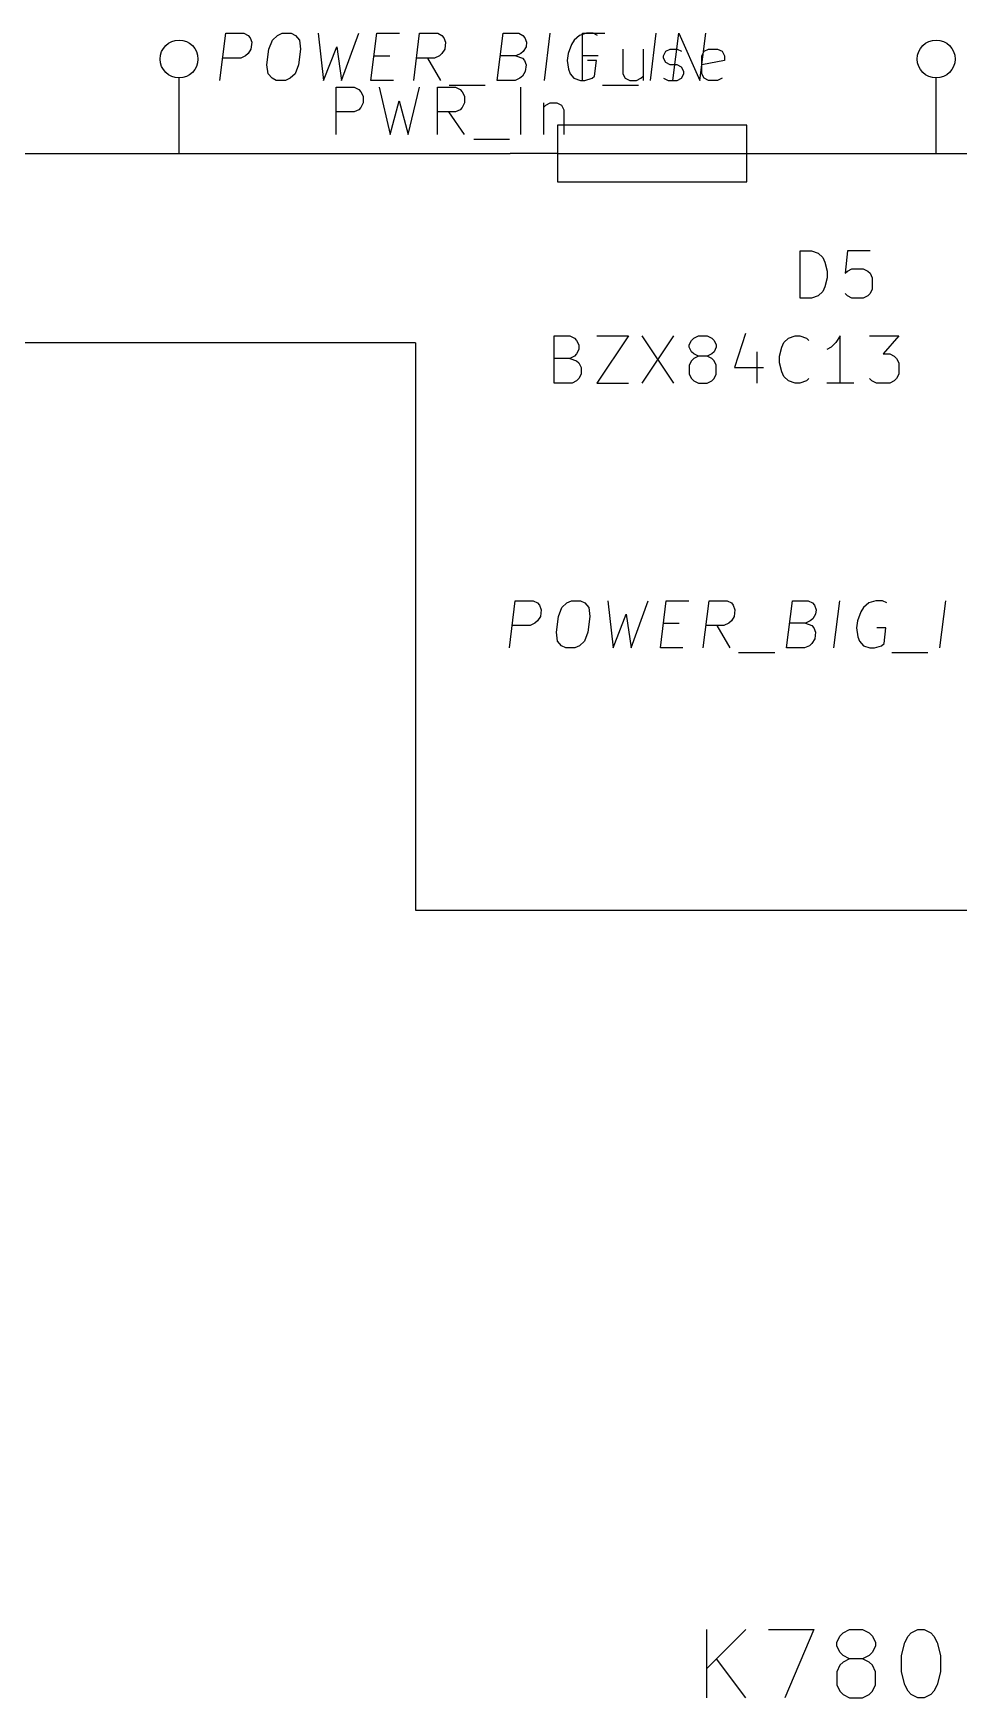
# Model space of a CAD drawing. Extents: x 0.3 to 16.3, y -11.7 to -0.2.
# Drawn here: x 2.896 to 3.874, y -2.883 to -1.123 of the extents above; entities that cross this region are included whole.
import ezdxf

# ---------------------------------------------------------------- set-up
doc = ezdxf.new("R2010")
doc.units = 0
doc.header["$MEASUREMENT"] = 0
for name, color, linetype in [('CYAN2', 4, 'CONTINUOUS'), ('GRAY1', 251, 'CONTINUOUS'), ('GREEN3', 91, 'CONTINUOUS'), ('MAGENTA2', 6, 'CONTINUOUS'), ('RED2', 1, 'CONTINUOUS')]:
    doc.layers.add(name, color=color, linetype=linetype)

msp = doc.modelspace()

# ---------------------------------------------------------------- linework, layer by layer
at = {"layer": 'CYAN2', "linetype": 'CONTINUOUS'}
for p, q in [((3.4762, -1.1728), (3.4762, -1.1228)), ((3.4762, -1.1228), (3.5, -1.1228)), ((3.4762, -1.1728), (3.4762, -1.1228)), ((3.4762, -1.1228), (3.5, -1.1228)), ((3.519, -1.1395), (3.519, -1.1657)), ((3.519, -1.1395), (3.519, -1.1657)), ((3.5405, -1.1395), (3.5405, -1.1728)), ((3.5405, -1.1395), (3.5405, -1.1728)), ((3.5619, -1.1466), (3.5643, -1.1418)), ((3.5619, -1.1466), (3.5643, -1.1418)), ((3.5643, -1.1418), (3.569, -1.1395)), ((3.5643, -1.1418), (3.569, -1.1395)), ((3.569, -1.1395), (3.5762, -1.1395)), ((3.569, -1.1395), (3.5762, -1.1395)), ((3.5762, -1.1395), (3.5809, -1.1418)), ((3.5762, -1.1395), (3.5809, -1.1418)), ((3.6024, -1.1466), (3.6048, -1.1418)), ((3.6024, -1.1466), (3.6048, -1.1418)), ((3.6048, -1.1418), (3.6095, -1.1395)), ((3.6048, -1.1418), (3.6095, -1.1395)), ((3.6095, -1.1395), (3.619, -1.1395)), ((3.6095, -1.1395), (3.619, -1.1395)), ((3.619, -1.1395), (3.6238, -1.1418)), ((3.619, -1.1395), (3.6238, -1.1418)), ((3.6238, -1.1418), (3.6262, -1.1466)), ((3.6238, -1.1418), (3.6262, -1.1466)), ((3.4929, -1.1466), (3.4762, -1.1466)), ((3.4929, -1.1466), (3.4762, -1.1466)), ((3.5619, -1.149), (3.5619, -1.1466)), ((3.5619, -1.149), (3.5619, -1.1466)), ((3.5643, -1.1538), (3.5619, -1.149)), ((3.5643, -1.1538), (3.5619, -1.149)), ((3.569, -1.1561), (3.5643, -1.1538)), ((3.569, -1.1561), (3.5643, -1.1538)), ((3.5762, -1.1561), (3.569, -1.1561)), ((3.5762, -1.1561), (3.569, -1.1561)), ((3.5809, -1.1585), (3.5762, -1.1561)), ((3.5809, -1.1585), (3.5762, -1.1561)), ((3.5833, -1.1633), (3.5809, -1.1585)), ((3.5833, -1.1633), (3.5809, -1.1585)), ((3.6024, -1.1657), (3.6024, -1.1466)), ((3.6024, -1.1657), (3.6024, -1.1466)), ((3.6262, -1.1514), (3.6024, -1.1561)), ((3.6262, -1.1514), (3.6024, -1.1561)), ((3.6262, -1.1466), (3.6262, -1.1514)), ((3.6262, -1.1466), (3.6262, -1.1514)), ((3.519, -1.1657), (3.5214, -1.1704)), ((3.519, -1.1657), (3.5214, -1.1704)), ((3.5214, -1.1704), (3.5262, -1.1728)), ((3.5214, -1.1704), (3.5262, -1.1728)), ((3.5262, -1.1728), (3.5333, -1.1728)), ((3.5262, -1.1728), (3.5333, -1.1728)), ((3.5333, -1.1728), (3.5381, -1.1704)), ((3.5333, -1.1728), (3.5381, -1.1704)), ((3.5381, -1.1704), (3.5405, -1.168)), ((3.5381, -1.1704), (3.5405, -1.168)), ((3.5619, -1.1704), (3.5667, -1.1728)), ((3.5619, -1.1704), (3.5667, -1.1728)), ((3.5667, -1.1728), (3.5762, -1.1728)), ((3.5667, -1.1728), (3.5762, -1.1728)), ((3.5762, -1.1728), (3.5809, -1.1704)), ((3.5762, -1.1728), (3.5809, -1.1704)), ((3.5809, -1.1704), (3.5833, -1.1657)), ((3.5809, -1.1704), (3.5833, -1.1657)), ((3.5833, -1.1657), (3.5833, -1.1633)), ((3.5833, -1.1657), (3.5833, -1.1633)), ((3.6048, -1.1704), (3.6024, -1.1657)), ((3.6048, -1.1704), (3.6024, -1.1657)), ((3.6095, -1.1728), (3.6048, -1.1704)), ((3.6095, -1.1728), (3.6048, -1.1704)), ((3.619, -1.1728), (3.6095, -1.1728)), ((3.619, -1.1728), (3.6095, -1.1728)), ((3.6238, -1.1704), (3.619, -1.1728)), ((3.6238, -1.1704), (3.619, -1.1728)), ((3.7063, -1.4028), (3.7063, -1.3528)), ((3.7063, -1.3528), (3.7182, -1.3528)), ((3.7063, -1.4028), (3.7063, -1.3528)), ((3.7063, -1.3528), (3.7182, -1.3528)), ((3.7182, -1.3528), (3.7253, -1.3552)), ((3.7182, -1.3528), (3.7253, -1.3552)), ((3.7253, -1.3552), (3.7301, -1.3599)), ((3.7253, -1.3552), (3.7301, -1.3599)), ((3.7563, -1.3528), (3.7539, -1.3766)), ((3.7563, -1.3528), (3.7539, -1.3766)), ((3.7801, -1.3528), (3.7563, -1.3528)), ((3.7801, -1.3528), (3.7563, -1.3528)), ((3.7301, -1.3599), (3.7325, -1.3647)), ((3.7301, -1.3599), (3.7325, -1.3647)), ((3.7325, -1.3647), (3.7349, -1.3742)), ((3.7325, -1.3647), (3.7349, -1.3742)), ((3.7563, -1.3742), (3.761, -1.3718)), ((3.7563, -1.3742), (3.761, -1.3718)), ((3.761, -1.3718), (3.7729, -1.3718)), ((3.761, -1.3718), (3.7729, -1.3718)), ((3.7729, -1.3718), (3.7777, -1.3742)), ((3.7729, -1.3718), (3.7777, -1.3742)), ((3.7349, -1.3814), (3.7325, -1.3909)), ((3.7349, -1.3814), (3.7325, -1.3909)), ((3.7349, -1.3742), (3.7349, -1.3814)), ((3.7349, -1.3742), (3.7349, -1.3814)), ((3.7539, -1.3766), (3.7563, -1.3742)), ((3.7539, -1.3766), (3.7563, -1.3742)), ((3.7777, -1.3742), (3.7801, -1.3766)), ((3.7777, -1.3742), (3.7801, -1.3766)), ((3.7801, -1.3766), (3.7825, -1.3814)), ((3.7801, -1.3766), (3.7825, -1.3814)), ((3.7825, -1.3814), (3.7825, -1.3933)), ((3.7825, -1.3814), (3.7825, -1.3933)), ((3.7182, -1.4028), (3.7063, -1.4028)), ((3.7182, -1.4028), (3.7063, -1.4028)), ((3.7253, -1.4004), (3.7182, -1.4028)), ((3.7253, -1.4004), (3.7182, -1.4028)), ((3.7301, -1.3957), (3.7253, -1.4004)), ((3.7301, -1.3957), (3.7253, -1.4004)), ((3.7325, -1.3909), (3.7301, -1.3957)), ((3.7325, -1.3909), (3.7301, -1.3957)), ((3.7563, -1.4004), (3.7539, -1.398)), ((3.7563, -1.4004), (3.7539, -1.398)), ((3.761, -1.4028), (3.7563, -1.4004)), ((3.761, -1.4028), (3.7563, -1.4004)), ((3.7729, -1.4028), (3.761, -1.4028)), ((3.7729, -1.4028), (3.761, -1.4028)), ((3.7777, -1.4004), (3.7729, -1.4028)), ((3.7777, -1.4004), (3.7729, -1.4028)), ((3.7801, -1.398), (3.7777, -1.4004)), ((3.7801, -1.398), (3.7777, -1.4004)), ((3.7825, -1.3933), (3.7801, -1.398)), ((3.7825, -1.3933), (3.7801, -1.398)), ((3.4463, -1.4928), (3.4463, -1.4428)), ((3.4463, -1.4428), (3.4629, -1.4428)), ((3.4463, -1.4928), (3.4463, -1.4428)), ((3.4463, -1.4428), (3.4629, -1.4428)), ((3.4629, -1.4428), (3.4677, -1.4452)), ((3.4629, -1.4428), (3.4677, -1.4452)), ((3.4915, -1.4428), (3.5249, -1.4428)), ((3.5249, -1.4428), (3.4915, -1.4928)), ((3.4915, -1.4428), (3.5249, -1.4428)), ((3.5249, -1.4428), (3.4915, -1.4928)), ((3.5391, -1.4428), (3.5725, -1.4928)), ((3.5725, -1.4428), (3.5391, -1.4928)), ((3.5391, -1.4428), (3.5725, -1.4928)), ((3.5725, -1.4428), (3.5391, -1.4928)), ((3.5939, -1.4452), (3.5987, -1.4428)), ((3.5939, -1.4452), (3.5987, -1.4428)), ((3.5987, -1.4428), (3.6082, -1.4428)), ((3.5987, -1.4428), (3.6082, -1.4428)), ((3.6082, -1.4428), (3.6129, -1.4452)), ((3.6082, -1.4428), (3.6129, -1.4452)), ((3.6487, -1.4404), (3.6368, -1.4761)), ((3.6487, -1.4404), (3.6368, -1.4761)), ((3.6939, -1.4452), (3.701, -1.4428)), ((3.6939, -1.4452), (3.701, -1.4428)), ((3.701, -1.4428), (3.7058, -1.4428)), ((3.701, -1.4428), (3.7058, -1.4428)), ((3.7058, -1.4428), (3.7129, -1.4452)), ((3.7058, -1.4428), (3.7129, -1.4452)), ((3.7487, -1.4428), (3.7439, -1.4499)), ((3.7487, -1.4428), (3.7439, -1.4499)), ((3.7487, -1.4928), (3.7487, -1.4428)), ((3.7487, -1.4928), (3.7487, -1.4428)), ((3.7796, -1.4428), (3.8106, -1.4428)), ((3.7796, -1.4428), (3.8106, -1.4428)), ((3.8106, -1.4428), (3.7939, -1.4618)), ((3.8106, -1.4428), (3.7939, -1.4618)), ((3.4677, -1.4452), (3.4701, -1.4476)), ((3.4677, -1.4452), (3.4701, -1.4476)), ((3.4701, -1.4476), (3.4725, -1.4523)), ((3.4701, -1.4476), (3.4725, -1.4523)), ((3.4725, -1.4571), (3.4701, -1.4618)), ((3.4725, -1.4571), (3.4701, -1.4618)), ((3.4725, -1.4523), (3.4725, -1.4571)), ((3.4725, -1.4523), (3.4725, -1.4571)), ((3.5891, -1.4523), (3.5915, -1.4476)), ((3.5891, -1.4523), (3.5915, -1.4476)), ((3.5891, -1.4547), (3.5891, -1.4523)), ((3.5891, -1.4547), (3.5891, -1.4523)), ((3.5915, -1.4595), (3.5891, -1.4547)), ((3.5915, -1.4595), (3.5891, -1.4547)), ((3.5915, -1.4476), (3.5939, -1.4452)), ((3.5915, -1.4476), (3.5939, -1.4452)), ((3.5939, -1.4618), (3.5915, -1.4595)), ((3.5939, -1.4618), (3.5915, -1.4595)), ((3.6129, -1.4452), (3.6153, -1.4476)), ((3.6129, -1.4452), (3.6153, -1.4476)), ((3.6153, -1.4595), (3.6129, -1.4618)), ((3.6153, -1.4595), (3.6129, -1.4618)), ((3.6153, -1.4476), (3.6177, -1.4523)), ((3.6153, -1.4476), (3.6177, -1.4523)), ((3.6177, -1.4547), (3.6153, -1.4595)), ((3.6177, -1.4547), (3.6153, -1.4595)), ((3.6177, -1.4523), (3.6177, -1.4547)), ((3.6177, -1.4523), (3.6177, -1.4547)), ((3.6606, -1.4595), (3.6606, -1.4928)), ((3.6606, -1.4595), (3.6606, -1.4928)), ((3.6844, -1.4642), (3.6868, -1.4547)), ((3.6844, -1.4642), (3.6868, -1.4547)), ((3.6868, -1.4547), (3.6891, -1.4499)), ((3.6868, -1.4547), (3.6891, -1.4499)), ((3.6891, -1.4499), (3.6939, -1.4452)), ((3.6891, -1.4499), (3.6939, -1.4452)), ((3.7129, -1.4452), (3.7153, -1.4476)), ((3.7129, -1.4452), (3.7153, -1.4476)), ((3.7391, -1.4547), (3.7344, -1.4571)), ((3.7391, -1.4547), (3.7344, -1.4571)), ((3.7439, -1.4499), (3.7391, -1.4547)), ((3.7439, -1.4499), (3.7391, -1.4547)), ((3.4629, -1.4666), (3.4463, -1.4666)), ((3.4629, -1.4666), (3.4463, -1.4666)), ((3.4677, -1.4642), (3.4629, -1.4666)), ((3.4677, -1.4642), (3.4629, -1.4666)), ((3.4629, -1.4666), (3.4701, -1.469)), ((3.4629, -1.4666), (3.4701, -1.469)), ((3.4701, -1.4618), (3.4677, -1.4642)), ((3.4701, -1.4618), (3.4677, -1.4642)), ((3.4701, -1.469), (3.4725, -1.4714)), ((3.4701, -1.469), (3.4725, -1.4714)), ((3.4725, -1.4714), (3.4749, -1.4761)), ((3.4725, -1.4714), (3.4749, -1.4761)), ((3.4749, -1.4761), (3.4749, -1.4833)), ((3.4749, -1.4761), (3.4749, -1.4833)), ((3.5915, -1.469), (3.5891, -1.4738)), ((3.5915, -1.469), (3.5891, -1.4738)), ((3.5891, -1.4738), (3.5891, -1.4833)), ((3.5891, -1.4738), (3.5891, -1.4833)), ((3.5939, -1.4666), (3.5915, -1.469)), ((3.5939, -1.4666), (3.5915, -1.469)), ((3.5987, -1.4642), (3.5939, -1.4618)), ((3.5987, -1.4642), (3.5939, -1.4618)), ((3.5987, -1.4642), (3.5939, -1.4666)), ((3.5987, -1.4642), (3.5939, -1.4666)), ((3.6082, -1.4642), (3.5987, -1.4642)), ((3.6082, -1.4642), (3.5987, -1.4642)), ((3.6129, -1.4618), (3.6082, -1.4642)), ((3.6129, -1.4618), (3.6082, -1.4642)), ((3.6129, -1.4666), (3.6082, -1.4642)), ((3.6129, -1.4666), (3.6082, -1.4642)), ((3.6153, -1.469), (3.6129, -1.4666)), ((3.6153, -1.469), (3.6129, -1.4666)), ((3.6177, -1.4738), (3.6153, -1.469)), ((3.6177, -1.4738), (3.6153, -1.469)), ((3.6177, -1.4833), (3.6177, -1.4738)), ((3.6177, -1.4833), (3.6177, -1.4738)), ((3.6368, -1.4761), (3.6677, -1.4761)), ((3.6368, -1.4761), (3.6677, -1.4761)), ((3.6844, -1.4714), (3.6844, -1.4642)), ((3.6844, -1.4714), (3.6844, -1.4642)), ((3.6868, -1.4809), (3.6844, -1.4714)), ((3.6868, -1.4809), (3.6844, -1.4714)), ((3.7939, -1.4618), (3.801, -1.4618)), ((3.7939, -1.4618), (3.801, -1.4618)), ((3.801, -1.4618), (3.8058, -1.4642)), ((3.801, -1.4618), (3.8058, -1.4642)), ((3.8058, -1.4642), (3.8082, -1.4666)), ((3.8058, -1.4642), (3.8082, -1.4666)), ((3.8082, -1.4666), (3.8106, -1.4714)), ((3.8082, -1.4666), (3.8106, -1.4714)), ((3.8106, -1.4714), (3.8106, -1.4833)), ((3.8106, -1.4714), (3.8106, -1.4833)), ((3.4653, -1.4928), (3.4463, -1.4928)), ((3.4653, -1.4928), (3.4463, -1.4928)), ((3.4701, -1.4904), (3.4653, -1.4928)), ((3.4701, -1.4904), (3.4653, -1.4928)), ((3.4725, -1.488), (3.4701, -1.4904)), ((3.4725, -1.488), (3.4701, -1.4904)), ((3.4749, -1.4833), (3.4725, -1.488)), ((3.4749, -1.4833), (3.4725, -1.488)), ((3.4915, -1.4928), (3.5249, -1.4928)), ((3.4915, -1.4928), (3.5249, -1.4928)), ((3.5891, -1.4833), (3.5915, -1.488)), ((3.5891, -1.4833), (3.5915, -1.488)), ((3.5915, -1.488), (3.5939, -1.4904)), ((3.5915, -1.488), (3.5939, -1.4904)), ((3.5939, -1.4904), (3.5987, -1.4928)), ((3.5939, -1.4904), (3.5987, -1.4928)), ((3.5987, -1.4928), (3.6082, -1.4928)), ((3.5987, -1.4928), (3.6082, -1.4928)), ((3.6082, -1.4928), (3.6129, -1.4904)), ((3.6082, -1.4928), (3.6129, -1.4904)), ((3.6129, -1.4904), (3.6153, -1.488)), ((3.6129, -1.4904), (3.6153, -1.488)), ((3.6153, -1.488), (3.6177, -1.4833)), ((3.6153, -1.488), (3.6177, -1.4833)), ((3.6891, -1.4857), (3.6868, -1.4809)), ((3.6891, -1.4857), (3.6868, -1.4809)), ((3.6939, -1.4904), (3.6891, -1.4857)), ((3.6939, -1.4904), (3.6891, -1.4857)), ((3.701, -1.4928), (3.6939, -1.4904)), ((3.701, -1.4928), (3.6939, -1.4904)), ((3.7058, -1.4928), (3.701, -1.4928)), ((3.7058, -1.4928), (3.701, -1.4928)), ((3.7129, -1.4904), (3.7058, -1.4928)), ((3.7129, -1.4904), (3.7058, -1.4928)), ((3.7153, -1.488), (3.7129, -1.4904)), ((3.7153, -1.488), (3.7129, -1.4904)), ((3.7629, -1.4928), (3.7344, -1.4928)), ((3.7629, -1.4928), (3.7344, -1.4928)), ((3.782, -1.4904), (3.7796, -1.488)), ((3.782, -1.4904), (3.7796, -1.488)), ((3.7868, -1.4928), (3.782, -1.4904)), ((3.7868, -1.4928), (3.782, -1.4904)), ((3.801, -1.4928), (3.7868, -1.4928)), ((3.801, -1.4928), (3.7868, -1.4928)), ((3.8058, -1.4904), (3.801, -1.4928)), ((3.8058, -1.4904), (3.801, -1.4928)), ((3.8082, -1.488), (3.8058, -1.4904)), ((3.8082, -1.488), (3.8058, -1.4904)), ((3.8106, -1.4833), (3.8082, -1.488)), ((3.8106, -1.4833), (3.8082, -1.488)), ((3.6077, -2.8828), (3.6077, -2.8108)), ((3.6489, -2.8108), (3.6077, -2.852)), ((3.6729, -2.8108), (3.7209, -2.8108)), ((3.7209, -2.8108), (3.69, -2.8828)), ((3.7483, -2.8177), (3.7517, -2.8143)), ((3.7517, -2.8143), (3.7586, -2.8108)), ((3.7586, -2.8108), (3.7723, -2.8108)), ((3.7723, -2.8108), (3.7791, -2.8143)), ((3.7791, -2.8143), (3.7826, -2.8177)), ((3.8203, -2.8177), (3.8237, -2.8143)), ((3.8237, -2.8143), (3.8306, -2.8108)), ((3.8306, -2.8108), (3.8374, -2.8108)), ((3.8374, -2.8108), (3.8443, -2.8143)), ((3.8443, -2.8143), (3.8477, -2.8177)), ((3.7449, -2.8246), (3.7483, -2.8177)), ((3.7449, -2.828), (3.7449, -2.8246)), ((3.7483, -2.8348), (3.7449, -2.828)), ((3.7826, -2.8177), (3.786, -2.8246)), ((3.786, -2.828), (3.7826, -2.8348)), ((3.786, -2.8246), (3.786, -2.828)), ((3.8134, -2.8383), (3.8169, -2.8246)), ((3.8169, -2.8246), (3.8203, -2.8177)), ((3.8477, -2.8177), (3.8511, -2.8246)), ((3.8511, -2.8246), (3.8546, -2.8383)), ((3.6489, -2.8828), (3.618, -2.8417)), ((3.7483, -2.8486), (3.7449, -2.8554)), ((3.7517, -2.8383), (3.7483, -2.8348)), ((3.7517, -2.8451), (3.7483, -2.8486)), ((3.7586, -2.8417), (3.7517, -2.8383)), ((3.7586, -2.8417), (3.7517, -2.8451)), ((3.7723, -2.8417), (3.7586, -2.8417)), ((3.7791, -2.8383), (3.7723, -2.8417)), ((3.7791, -2.8451), (3.7723, -2.8417)), ((3.7826, -2.8348), (3.7791, -2.8383)), ((3.7826, -2.8486), (3.7791, -2.8451)), ((3.786, -2.8554), (3.7826, -2.8486)), ((3.8134, -2.8554), (3.8134, -2.8383)), ((3.8546, -2.8383), (3.8546, -2.8554)), ((3.7449, -2.8554), (3.7449, -2.8691)), ((3.786, -2.8691), (3.786, -2.8554)), ((3.8169, -2.8691), (3.8134, -2.8554)), ((3.8546, -2.8554), (3.8511, -2.8691)), ((3.7449, -2.8691), (3.7483, -2.876)), ((3.7483, -2.876), (3.7517, -2.8794)), ((3.7517, -2.8794), (3.7586, -2.8828)), ((3.7586, -2.8828), (3.7723, -2.8828)), ((3.7723, -2.8828), (3.7791, -2.8794)), ((3.7791, -2.8794), (3.7826, -2.876)), ((3.7826, -2.876), (3.786, -2.8691)), ((3.8203, -2.876), (3.8169, -2.8691)), ((3.8237, -2.8794), (3.8203, -2.876)), ((3.8306, -2.8828), (3.8237, -2.8794)), ((3.8374, -2.8828), (3.8306, -2.8828)), ((3.8443, -2.8794), (3.8374, -2.8828)), ((3.8477, -2.876), (3.8443, -2.8794)), ((3.8511, -2.8691), (3.8477, -2.876))]:
    msp.add_line(p, q, dxfattribs=at)
at = {"layer": 'GRAY1', "linetype": 'CONTINUOUS'}
for p, q in [((3.05, -1.25), (3.05, -1.17)), ((3.85, -1.25), (3.85, -1.17)), ((3.216, -1.2298), (3.216, -1.1798)), ((3.216, -1.1798), (3.2351, -1.1798)), ((3.2351, -1.1798), (3.2398, -1.1822)), ((3.2398, -1.1822), (3.2422, -1.1846)), ((3.2422, -1.1846), (3.2446, -1.1893)), ((3.2446, -1.1965), (3.2422, -1.2012)), ((3.2446, -1.1893), (3.2446, -1.1965)), ((3.2613, -1.1798), (3.2732, -1.2298)), ((3.2732, -1.2298), (3.2827, -1.1941)), ((3.2827, -1.1941), (3.2922, -1.2298)), ((3.2922, -1.2298), (3.3041, -1.1798)), ((3.3232, -1.2298), (3.3232, -1.1798)), ((3.3232, -1.1798), (3.3422, -1.1798)), ((3.3422, -1.1798), (3.347, -1.1822)), ((3.347, -1.1822), (3.3493, -1.1846)), ((3.3493, -1.1846), (3.3517, -1.1893)), ((3.3517, -1.1965), (3.3493, -1.2012)), ((3.3517, -1.1893), (3.3517, -1.1965)), ((3.4112, -1.2298), (3.4112, -1.1798)), ((3.4351, -1.1965), (3.4351, -1.2298)), ((3.4374, -1.1988), (3.4422, -1.1965)), ((3.4422, -1.1965), (3.4493, -1.1965)), ((3.4493, -1.1965), (3.4541, -1.1988)), ((3.2351, -1.206), (3.216, -1.206)), ((3.2398, -1.2036), (3.2351, -1.206)), ((3.2422, -1.2012), (3.2398, -1.2036)), ((3.3422, -1.206), (3.3232, -1.206)), ((3.3517, -1.2298), (3.3351, -1.206)), ((3.347, -1.2036), (3.3422, -1.206)), ((3.3493, -1.2012), (3.347, -1.2036)), ((3.4351, -1.2012), (3.4374, -1.1988)), ((3.4541, -1.1988), (3.4565, -1.2036)), ((3.4565, -1.2036), (3.4565, -1.2298)), ((3.3613, -1.2346), (3.3993, -1.2346))]:
    msp.add_line(p, q, dxfattribs=at)
at = {"layer": 'GRAY1'}
for centre in [(3.05, -1.15), (3.85, -1.15)]:
    msp.add_circle(centre, 0.02, dxfattribs=at)
at = {"layer": 'GREEN3', "linetype": 'CONTINUOUS'}
for p, q in [((2.7, -1.25), (3.4, -1.25)), ((3.7, -1.25), (3.95, -1.25)), ((3.3, -1.45), (1.5, -1.45)), ((3.3, -1.45), (3.3, -2.05)), ((3.3, -2.05), (4.5, -2.05))]:
    msp.add_line(p, q, dxfattribs=at)
at = {"layer": 'MAGENTA2', "linetype": 'CONTINUOUS'}
for p, q in [((3.0932, -1.1728), (3.0995, -1.1228)), ((3.0995, -1.1228), (3.1185, -1.1228)), ((3.1185, -1.1228), (3.123, -1.1252)), ((3.123, -1.1252), (3.1251, -1.1276)), ((3.1486, -1.1299), (3.1539, -1.1252)), ((3.1539, -1.1252), (3.159, -1.1228)), ((3.159, -1.1228), (3.1685, -1.1228)), ((3.1685, -1.1228), (3.173, -1.1252)), ((3.173, -1.1252), (3.1771, -1.1299)), ((3.1971, -1.1228), (3.2027, -1.1728)), ((3.2218, -1.1728), (3.2399, -1.1228)), ((3.2527, -1.1728), (3.259, -1.1228)), ((3.259, -1.1228), (3.2828, -1.1228)), ((3.298, -1.1728), (3.3042, -1.1228)), ((3.3042, -1.1228), (3.3233, -1.1228)), ((3.3233, -1.1228), (3.3277, -1.1252)), ((3.3277, -1.1252), (3.3298, -1.1276)), ((3.3861, -1.1728), (3.3923, -1.1228)), ((3.3923, -1.1228), (3.409, -1.1228)), ((3.409, -1.1228), (3.4134, -1.1252)), ((3.4134, -1.1252), (3.4155, -1.1276)), ((3.4361, -1.1728), (3.4423, -1.1228)), ((3.473, -1.1252), (3.4676, -1.1299)), ((3.4804, -1.1228), (3.473, -1.1252)), ((3.4876, -1.1228), (3.4804, -1.1228)), ((3.492, -1.1252), (3.4876, -1.1228)), ((3.548, -1.1728), (3.5542, -1.1228)), ((3.5718, -1.1728), (3.578, -1.1228)), ((3.578, -1.1228), (3.6004, -1.1728)), ((3.6004, -1.1728), (3.6066, -1.1228)), ((3.126, -1.1395), (3.123, -1.1442)), ((3.1251, -1.1276), (3.1268, -1.1323)), ((3.1268, -1.1323), (3.126, -1.1395)), ((3.1429, -1.1561), (3.145, -1.1395)), ((3.145, -1.1395), (3.1486, -1.1299)), ((3.1783, -1.1395), (3.1763, -1.1561)), ((3.1771, -1.1299), (3.1783, -1.1395)), ((3.2027, -1.1728), (3.2167, -1.1371)), ((3.2167, -1.1371), (3.2218, -1.1728)), ((3.3307, -1.1395), (3.3277, -1.1442)), ((3.3298, -1.1276), (3.3316, -1.1323)), ((3.3316, -1.1323), (3.3307, -1.1395)), ((3.4137, -1.1419), (3.4111, -1.1442)), ((3.4167, -1.1371), (3.4137, -1.1419)), ((3.4155, -1.1276), (3.4173, -1.1323)), ((3.4173, -1.1323), (3.4167, -1.1371)), ((3.4646, -1.1347), (3.4611, -1.1442)), ((3.4676, -1.1299), (3.4646, -1.1347)), ((3.1152, -1.149), (3.0962, -1.149)), ((3.1203, -1.1466), (3.1152, -1.149)), ((3.123, -1.1442), (3.1203, -1.1466)), ((3.1441, -1.1657), (3.1429, -1.1561)), ((3.1763, -1.1561), (3.1727, -1.1657)), ((3.256, -1.1466), (3.2727, -1.1466)), ((3.32, -1.149), (3.301, -1.149)), ((3.3265, -1.1728), (3.3129, -1.149)), ((3.3251, -1.1466), (3.32, -1.149)), ((3.3277, -1.1442), (3.3251, -1.1466)), ((3.406, -1.1466), (3.3893, -1.1466)), ((3.4111, -1.1442), (3.406, -1.1466)), ((3.406, -1.1466), (3.4129, -1.149)), ((3.4129, -1.149), (3.4149, -1.1514)), ((3.4149, -1.1514), (3.4167, -1.1561)), ((3.4167, -1.1561), (3.4158, -1.1633)), ((3.4611, -1.1442), (3.4602, -1.1514)), ((3.4602, -1.1514), (3.4614, -1.1609)), ((3.4614, -1.1609), (3.4632, -1.1657)), ((3.4911, -1.1514), (3.4816, -1.1514)), ((3.489, -1.168), (3.4911, -1.1514)), ((3.1483, -1.1704), (3.1441, -1.1657)), ((3.1527, -1.1728), (3.1483, -1.1704)), ((3.1623, -1.1728), (3.1527, -1.1728)), ((3.1673, -1.1704), (3.1623, -1.1728)), ((3.1727, -1.1657), (3.1673, -1.1704)), ((3.2765, -1.1728), (3.2527, -1.1728)), ((3.3355, -1.1776), (3.3736, -1.1776)), ((3.4051, -1.1728), (3.3861, -1.1728)), ((3.4102, -1.1704), (3.4051, -1.1728)), ((3.4129, -1.168), (3.4102, -1.1704)), ((3.4158, -1.1633), (3.4129, -1.168)), ((3.4632, -1.1657), (3.4673, -1.1704)), ((3.4673, -1.1704), (3.4742, -1.1728)), ((3.4742, -1.1728), (3.4789, -1.1728)), ((3.4789, -1.1728), (3.4864, -1.1704)), ((3.4864, -1.1704), (3.489, -1.168)), ((3.4974, -1.1776), (3.5355, -1.1776)), ((3.399, -1.7728), (3.4053, -1.7228)), ((3.4053, -1.7228), (3.4243, -1.7228)), ((3.4243, -1.7228), (3.4288, -1.7252)), ((3.4598, -1.7252), (3.4648, -1.7228)), ((3.4648, -1.7228), (3.4743, -1.7228)), ((3.4743, -1.7228), (3.4788, -1.7252)), ((3.5029, -1.7228), (3.5086, -1.7728)), ((3.5276, -1.7728), (3.5458, -1.7228)), ((3.5586, -1.7728), (3.5648, -1.7228)), ((3.5648, -1.7228), (3.5886, -1.7228)), ((3.6038, -1.7728), (3.6101, -1.7228)), ((3.6101, -1.7228), (3.6291, -1.7228)), ((3.6291, -1.7228), (3.6336, -1.7252)), ((3.6919, -1.7728), (3.6981, -1.7228)), ((3.6981, -1.7228), (3.7148, -1.7228)), ((3.7148, -1.7228), (3.7193, -1.7252)), ((3.7419, -1.7728), (3.7481, -1.7228)), ((3.7862, -1.7228), (3.7788, -1.7252)), ((3.7934, -1.7228), (3.7862, -1.7228)), ((3.7979, -1.7252), (3.7934, -1.7228)), ((3.8538, -1.7728), (3.8601, -1.7228)), ((3.4288, -1.7252), (3.4309, -1.7276)), ((3.4318, -1.7395), (3.4288, -1.7442)), ((3.4309, -1.7276), (3.4327, -1.7323)), ((3.4327, -1.7323), (3.4318, -1.7395)), ((3.4487, -1.7561), (3.4508, -1.7395)), ((3.4508, -1.7395), (3.4544, -1.7299)), ((3.4544, -1.7299), (3.4598, -1.7252)), ((3.4788, -1.7252), (3.483, -1.7299)), ((3.4842, -1.7395), (3.4821, -1.7561)), ((3.483, -1.7299), (3.4842, -1.7395)), ((3.5086, -1.7728), (3.5226, -1.7371)), ((3.5226, -1.7371), (3.5276, -1.7728)), ((3.6336, -1.7252), (3.6356, -1.7276)), ((3.6365, -1.7395), (3.6336, -1.7442)), ((3.6356, -1.7276), (3.6374, -1.7323)), ((3.6374, -1.7323), (3.6365, -1.7395)), ((3.7196, -1.7419), (3.7169, -1.7442)), ((3.7193, -1.7252), (3.7214, -1.7276)), ((3.7226, -1.7371), (3.7196, -1.7419)), ((3.7214, -1.7276), (3.7231, -1.7323)), ((3.7231, -1.7323), (3.7226, -1.7371)), ((3.7705, -1.7347), (3.7669, -1.7442)), ((3.7734, -1.7299), (3.7705, -1.7347)), ((3.7788, -1.7252), (3.7734, -1.7299)), ((3.4211, -1.749), (3.402, -1.749)), ((3.4261, -1.7466), (3.4211, -1.749)), ((3.4288, -1.7442), (3.4261, -1.7466)), ((3.4499, -1.7657), (3.4487, -1.7561)), ((3.4821, -1.7561), (3.4785, -1.7657)), ((3.5618, -1.7466), (3.5785, -1.7466)), ((3.6258, -1.749), (3.6068, -1.749)), ((3.6324, -1.7728), (3.6187, -1.749)), ((3.6309, -1.7466), (3.6258, -1.749)), ((3.6336, -1.7442), (3.6309, -1.7466)), ((3.7118, -1.7466), (3.6952, -1.7466)), ((3.7169, -1.7442), (3.7118, -1.7466)), ((3.7118, -1.7466), (3.7187, -1.749)), ((3.7187, -1.749), (3.7208, -1.7514)), ((3.7208, -1.7514), (3.7226, -1.7561)), ((3.7226, -1.7561), (3.7217, -1.7633)), ((3.7669, -1.7442), (3.766, -1.7514)), ((3.766, -1.7514), (3.7672, -1.7609)), ((3.797, -1.7514), (3.7874, -1.7514)), ((3.7949, -1.768), (3.797, -1.7514)), ((3.4541, -1.7704), (3.4499, -1.7657)), ((3.4586, -1.7728), (3.4541, -1.7704)), ((3.4681, -1.7728), (3.4586, -1.7728)), ((3.4731, -1.7704), (3.4681, -1.7728)), ((3.4785, -1.7657), (3.4731, -1.7704)), ((3.5824, -1.7728), (3.5586, -1.7728)), ((3.6413, -1.7776), (3.6794, -1.7776)), ((3.7109, -1.7728), (3.6919, -1.7728)), ((3.716, -1.7704), (3.7109, -1.7728)), ((3.7187, -1.768), (3.716, -1.7704)), ((3.7217, -1.7633), (3.7187, -1.768)), ((3.7672, -1.7609), (3.769, -1.7657)), ((3.769, -1.7657), (3.7731, -1.7704)), ((3.7731, -1.7704), (3.78, -1.7728)), ((3.78, -1.7728), (3.7848, -1.7728)), ((3.7848, -1.7728), (3.7922, -1.7704)), ((3.7922, -1.7704), (3.7949, -1.768)), ((3.8032, -1.7776), (3.8413, -1.7776))]:
    msp.add_line(p, q, dxfattribs=at)
at = {"layer": 'RED2', "linetype": 'CONTINUOUS'}
for p, q in [((3.65, -1.22), (3.45, -1.22)), ((3.45, -1.22), (3.45, -1.28)), ((3.65, -1.28), (3.65, -1.22)), ((3.45, -1.25), (3.4, -1.25)), ((3.45, -1.25), (3.4, -1.25)), ((3.45, -1.25), (3.65, -1.25)), ((3.65, -1.25), (3.7, -1.25)), ((3.65, -1.25), (3.7, -1.25)), ((3.45, -1.28), (3.65, -1.28))]:
    msp.add_line(p, q, dxfattribs=at)

doc.saveas('drawing.dxf')
